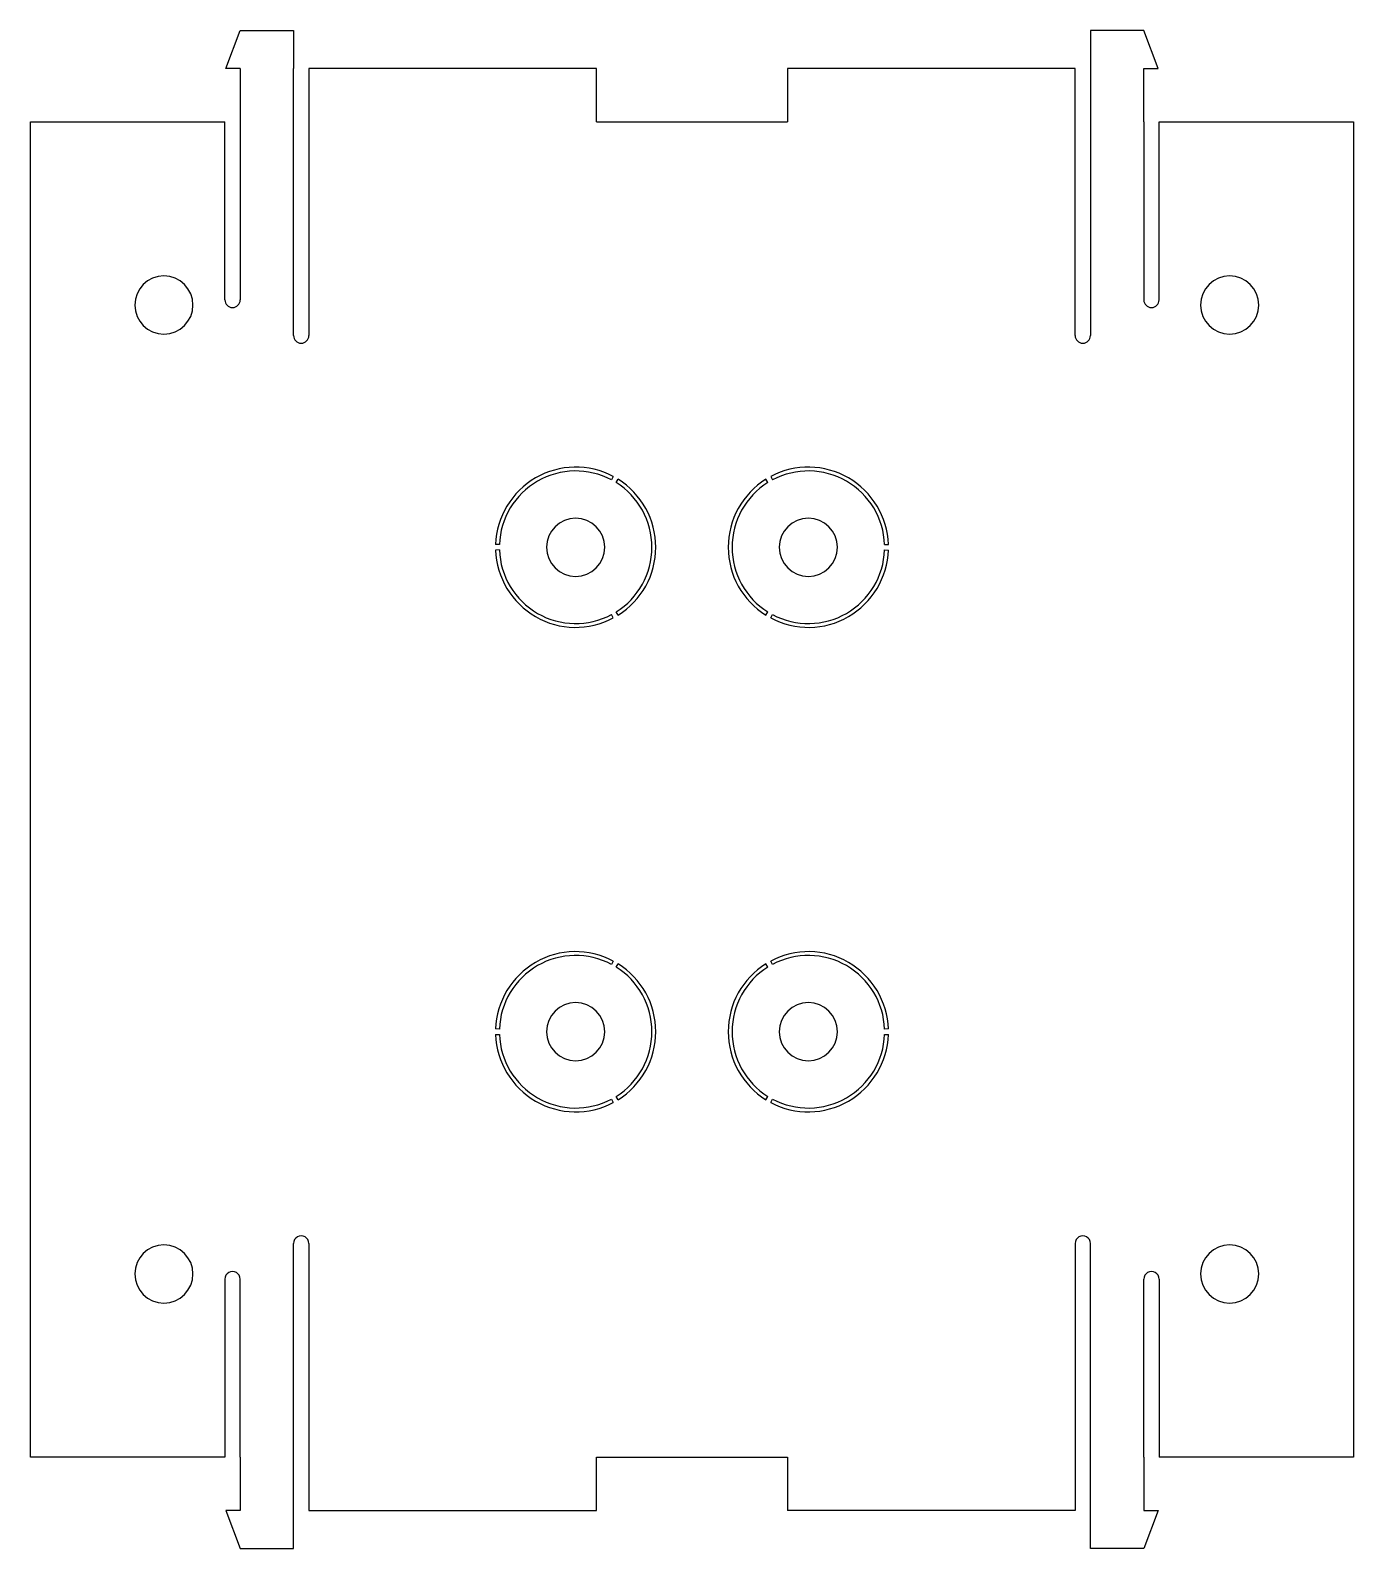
# Model space of a CAD drawing. Header units: millimetres. Extents: x -34.9 to 34.4, y -39.8 to 39.8.
import ezdxf

# ---------------------------------------------------------------- set-up
doc = ezdxf.new("R2010")
doc.units = ezdxf.units.MM
doc.layers.add('Shape2DView', color=7, linetype='CONTINUOUS')

msp = doc.modelspace()

# ---------------------------------------------------------------- linework, layer by layer
at = {"layer": 'Shape2DView'}
for p, q in [((-24.69, 37.8), (-23.94, 39.8)), ((-23.94, 39.8), (-21.14, 39.8)), ((-21.14, 39.8), (-21.14, 37.8)), ((20.64, 39.8), (20.64, 37.8)), ((23.44, 39.8), (20.64, 39.8)), ((24.19, 37.8), (23.44, 39.8)), ((-23.94, 37.8), (-24.69, 37.8)), ((-23.94, 37.8), (-23.94, 35)), ((-21.14, 23.8), (-21.14, 37.8)), ((-20.34, 37.8), (-20.34, 23.8)), ((-5.25, 37.8), (-20.34, 37.8)), ((-5.25, 35), (-5.25, 37.8)), ((4.75, 37.8), (4.75, 35)), ((19.84, 37.8), (4.75, 37.8)), ((19.84, 23.8), (19.84, 37.8)), ((20.64, 37.8), (20.64, 23.8)), ((23.44, 37.8), (24.19, 37.8)), ((23.44, 35), (23.44, 37.8)), ((-34.94, -35), (-34.94, 35)), ((-34.94, 35), (-24.74, 35)), ((-24.74, 25.667), (-24.74, 35)), ((-23.94, 35), (-23.94, 25.667)), ((-5.25, 35), (4.75, 35)), ((23.44, 35), (23.44, 25.667)), ((24.24, 25.667), (24.24, 35)), ((24.24, 35), (34.44, 35)), ((34.44, 35), (34.44, -35)), ((-4.378, 16.408), (-4.472, 16.232)), ((-4.23, 16.092), (-4.124, 16.262)), ((3.73, 16.092), (3.624, 16.262)), ((3.878, 16.408), (3.972, 16.232)), ((-10.348, 12.84), (-10.547, 12.847)), ((9.848, 12.84), (10.047, 12.847)), ((-10.348, 12.56), (-10.547, 12.553)), ((9.848, 12.56), (10.047, 12.553)), ((-4.378, 8.992), (-4.472, 9.168)), ((-4.124, 9.138), (-4.23, 9.308)), ((3.624, 9.138), (3.73, 9.308)), ((3.878, 8.992), (3.972, 9.168)), ((-4.378, -8.992), (-4.472, -9.168)), ((-4.23, -9.308), (-4.124, -9.138)), ((3.73, -9.308), (3.624, -9.138)), ((3.972, -9.168), (3.878, -8.992)), ((-10.348, -12.56), (-10.547, -12.553)), ((10.047, -12.553), (9.848, -12.56)), ((-10.547, -12.847), (-10.348, -12.84)), ((9.848, -12.84), (10.047, -12.847)), ((-4.472, -16.232), (-4.378, -16.408)), ((-4.124, -16.262), (-4.23, -16.092)), ((3.624, -16.262), (3.73, -16.092)), ((3.878, -16.408), (3.972, -16.232)), ((-21.14, -37.8), (-21.14, -23.8)), ((-20.34, -23.8), (-20.34, -37.8)), ((19.84, -23.8), (19.84, -37.8)), ((20.64, -37.8), (20.64, -23.8)), ((-24.74, -25.667), (-24.74, -35)), ((-23.94, -35), (-23.94, -25.667)), ((23.44, -35), (23.44, -25.667)), ((24.24, -25.667), (24.24, -35)), ((-24.74, -35), (-34.94, -35)), ((-23.94, -35), (-23.94, -37.8)), ((-5.25, -35), (4.75, -35)), ((-5.25, -37.8), (-5.25, -35)), ((4.75, -35), (4.75, -37.8)), ((23.44, -35), (23.44, -37.8)), ((34.44, -35), (24.24, -35)), ((-24.69, -37.8), (-23.94, -39.8)), ((-23.94, -37.8), (-24.69, -37.8)), ((-21.14, -39.8), (-21.14, -37.8)), ((-20.34, -37.8), (-5.25, -37.8)), ((19.84, -37.8), (4.75, -37.8)), ((20.64, -39.8), (20.64, -37.8)), ((23.44, -37.8), (24.19, -37.8)), ((24.19, -37.8), (23.44, -39.8)), ((-23.94, -39.8), (-21.14, -39.8)), ((23.44, -39.8), (20.64, -39.8))]:
    msp.add_line(p, q, dxfattribs=at)
for centre, major_axis, start_param, end_param in [((-27.94, 25.4), (0, -1.525), 0, 6.28318), ((27.94, 25.4), (0, -1.525), 0, 6.28318), ((-24.34, 25.667), (0, -0.4), -1.570796, -4.712389), ((23.84, 25.667), (0, -0.4), -1.570796, -4.712389), ((-20.74, 23.8), (0, -0.4), -1.570796, -4.712389), ((20.24, 23.8), (0, -0.4), -1.570796, -4.712389), ((-6.35, 12.7), (0, -4.2), -3.630285, -1.605703), ((-6.35, 12.7), (0, -4), -3.630285, -1.605703), ((5.85, 12.7), (0, -4.2), -4.677482, -2.6529), ((5.85, 12.7), (0, -4), -4.677482, -2.6529), ((-6.35, 12.7), (0, -4), -5.72468, -3.700098), ((-6.35, 12.7), (0, -4.2), -5.72468, -3.700098), ((5.85, 12.7), (0, -4.2), -2.583087, -0.558505), ((5.85, 12.7), (0, -4), -2.583087, -0.558505), ((-6.35, 12.7), (0, -1.525), 0, 6.28318), ((5.85, 12.7), (0, -1.525), 0, 6.28318), ((-6.35, 12.7), (0, -4.2), -1.53589, -5.794493), ((-6.35, 12.7), (0, -4), -1.53589, -5.794493), ((5.85, 12.7), (0, -4.2), -0.488692, -4.747296), ((5.85, 12.7), (0, -4), -0.488692, -4.747296), ((-6.35, -12.7), (0, -4.2), -3.630285, -1.605703), ((-6.35, -12.7), (0, -4), -3.630285, -1.605703), ((5.85, -12.7), (0, -4.2), -4.677482, -2.6529), ((5.85, -12.7), (0, -4), -4.677482, -2.6529), ((-6.35, -12.7), (0, -4), -5.72468, -3.700098), ((-6.35, -12.7), (0, -4.2), -5.72468, -3.700098), ((5.85, -12.7), (0, -4.2), -2.583087, -0.558505), ((5.85, -12.7), (0, -4), -2.583087, -0.558505), ((-6.35, -12.7), (0, -1.525), 0, 6.28318), ((5.85, -12.7), (0, -1.525), 0, 6.28318), ((-6.35, -12.7), (0, -4.2), -1.53589, -5.794493), ((-6.35, -12.7), (0, -4), -1.53589, -5.794493), ((5.85, -12.7), (0, -4.2), -0.488692, -4.747296), ((5.85, -12.7), (0, -4), -0.488692, -4.747296), ((-27.94, -25.4), (0, -1.525), 0, 6.28318), ((-20.74, -23.8), (0, -0.4), -4.712389, -1.570796), ((20.24, -23.8), (0, -0.4), -4.712389, -1.570796), ((27.94, -25.4), (0, -1.525), 0, 6.28318), ((-24.34, -25.667), (0, -0.4), -4.712389, -1.570796), ((23.84, -25.667), (0, -0.4), -4.712389, -1.570796)]:
    msp.add_ellipse(centre, major_axis=major_axis, ratio=1, start_param=start_param, end_param=end_param, dxfattribs=at)

doc.saveas('drawing.dxf')
